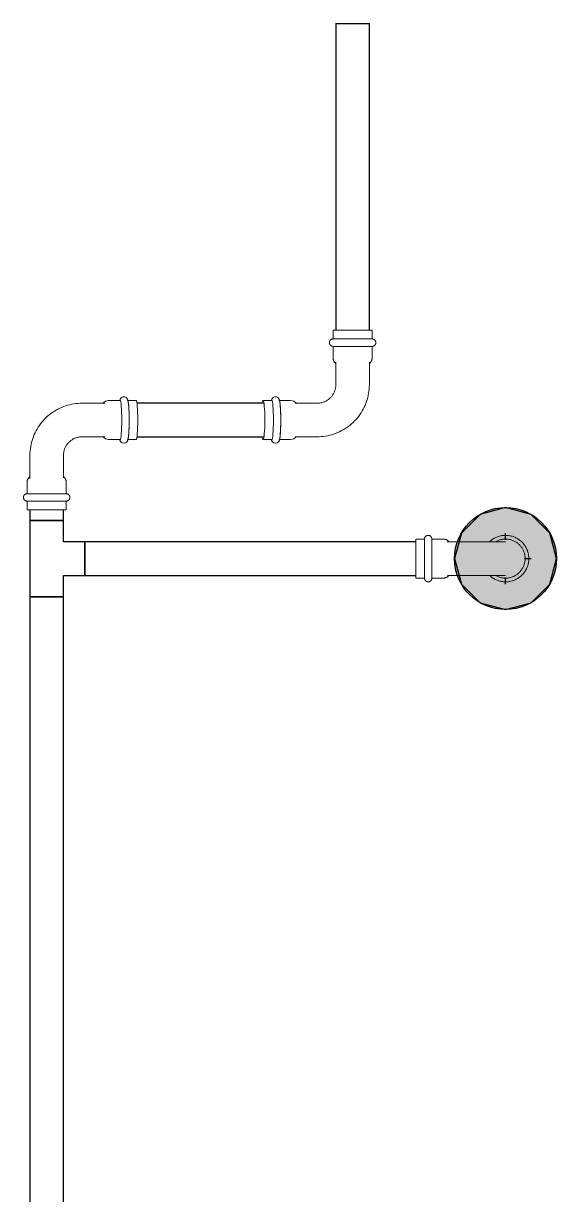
# Model space of a CAD drawing. Header units: inches. Extents: x -3327 to -1, y 8 to 1328.
# Drawn here: x -2645.41 to -2624.5, y 430.68 to 476.64 of the extents above; entities that cross this region are included whole.
import ezdxf

# ---------------------------------------------------------------- set-up
doc = ezdxf.new("R2010")
doc.units = ezdxf.units.IN
doc.header["$MEASUREMENT"] = 0
doc.layers.add('P-PIPE', color=3, linetype='Continuous', lineweight=9)
doc.layers.add('X - REF - FP', color=7, linetype='Continuous', true_color=0xb90000)

# ---------------------------------------------------------------- blocks, each defined once
blk = doc.blocks.new('Victaulic-VicPress316-Elbow 90-45deg Style P568_P571 - Standard-V2-SECOND LEVEL')
at = {"layer": 'P-PIPE'}
for p, q in [((-3203.704, 731.097), (-3203.704, 730.203)), ((-3202.389, 730.206), (-3202.389, 731.097)), ((-3203.813, 730.051), (-3203.813, 729.6)), ((-3202.28, 729.6), (-3202.28, 730.051)), ((-3203.046, 729.6), (-3203.813, 729.6)), ((-3202.28, 729.6), (-3203.046, 729.6)), ((-3203.813, 729.309), (-3203.813, 728.97)), ((-3203.046, 729.309), (-3203.813, 729.309)), ((-3203.813, 728.97), (-3203.046, 728.97)), ((-3202.28, 729.309), (-3203.046, 729.309)), ((-3203.046, 728.97), (-3202.28, 728.97)), ((-3202.28, 728.97), (-3202.28, 729.309))]:
    blk.add_line(p, q, dxfattribs=at)
at = {"layer": 'P-PIPE', "flags": 128}
for points in [[(-3203.046, 733.402), (-3203.083, 733.401), (-3203.119, 733.399), (-3203.155, 733.395), (-3203.191, 733.39), (-3203.227, 733.384), (-3203.263, 733.376), (-3203.298, 733.366), (-3203.333, 733.356), (-3203.367, 733.344), (-3203.401, 733.33), (-3203.434, 733.315), (-3203.467, 733.299), (-3203.499, 733.281), (-3203.53, 733.263), (-3203.561, 733.243), (-3203.591, 733.222), (-3203.619, 733.199), (-3203.647, 733.176), (-3203.674, 733.151), (-3203.7, 733.125), (-3203.725, 733.099), (-3203.749, 733.071), (-3203.772, 733.043), (-3203.793, 733.013), (-3203.813, 732.983), (-3203.833, 732.952), (-3203.85, 732.92), (-3203.867, 732.887), (-3203.882, 732.854), (-3203.896, 732.82), (-3203.909, 732.786), (-3203.92, 732.751), (-3203.93, 732.716), (-3203.938, 732.681), (-3203.945, 732.645), (-3203.95, 732.609), (-3203.954, 732.573), (-3203.957, 732.536), (-3203.958, 732.5), (-3203.958, 732.463), (-3203.956, 732.427), (-3203.953, 732.391), (-3203.948, 732.354), (-3203.942, 732.318), (-3203.934, 732.283), (-3203.925, 732.247), (-3203.915, 732.212), (-3203.903, 732.178), (-3203.89, 732.144), (-3203.875, 732.11), (-3203.859, 732.078), (-3203.842, 732.045), (-3203.824, 732.014), (-3203.804, 731.983), (-3203.783, 731.953), (-3203.761, 731.924), (-3203.738, 731.896), (-3203.714, 731.869)], [(-3203.046, 733.257), (-3203.077, 733.256), (-3203.107, 733.254), (-3203.138, 733.251), (-3203.168, 733.247), (-3203.198, 733.241), (-3203.228, 733.235), (-3203.258, 733.227), (-3203.287, 733.218), (-3203.316, 733.207), (-3203.345, 733.196), (-3203.373, 733.183), (-3203.4, 733.17), (-3203.427, 733.155), (-3203.453, 733.139), (-3203.479, 733.123), (-3203.504, 733.105), (-3203.528, 733.086), (-3203.551, 733.066), (-3203.574, 733.046), (-3203.596, 733.024), (-3203.617, 733.002), (-3203.637, 732.978), (-3203.656, 732.954), (-3203.674, 732.93), (-3203.691, 732.904), (-3203.707, 732.878), (-3203.722, 732.851), (-3203.736, 732.824), (-3203.749, 732.796), (-3203.76, 732.768), (-3203.771, 732.739), (-3203.78, 732.71), (-3203.789, 732.68), (-3203.796, 732.65), (-3203.801, 732.62), (-3203.806, 732.59), (-3203.809, 732.559), (-3203.812, 732.529), (-3203.812, 732.498), (-3203.812, 732.468), (-3203.811, 732.437), (-3203.808, 732.406), (-3203.804, 732.376), (-3203.799, 732.346), (-3203.792, 732.316), (-3203.785, 732.286), (-3203.776, 732.257), (-3203.766, 732.228), (-3203.755, 732.199), (-3203.743, 732.171), (-3203.73, 732.143), (-3203.715, 732.116), (-3203.704, 732.096)], [(-3202.389, 731.858), (-3202.367, 731.881), (-3202.343, 731.909), (-3202.32, 731.937), (-3202.299, 731.967), (-3202.279, 731.997), (-3202.26, 732.028), (-3202.242, 732.06), (-3202.225, 732.093), (-3202.21, 732.126), (-3202.196, 732.16), (-3202.183, 732.194), (-3202.172, 732.229), (-3202.163, 732.264), (-3202.154, 732.299), (-3202.147, 732.335), (-3202.142, 732.371), (-3202.138, 732.407), (-3202.135, 732.444), (-3202.134, 732.48), (-3202.134, 732.517), (-3202.136, 732.553), (-3202.139, 732.589), (-3202.144, 732.626), (-3202.15, 732.662), (-3202.158, 732.697), (-3202.167, 732.733), (-3202.177, 732.768), (-3202.189, 732.802), (-3202.202, 732.836), (-3202.217, 732.87), (-3202.233, 732.902), (-3202.25, 732.935), (-3202.268, 732.966), (-3202.288, 732.997), (-3202.309, 733.027), (-3202.331, 733.056), (-3202.354, 733.084), (-3202.378, 733.111), (-3202.404, 733.137), (-3202.43, 733.163), (-3202.457, 733.187), (-3202.486, 733.21), (-3202.515, 733.231), (-3202.545, 733.252), (-3202.576, 733.271), (-3202.608, 733.29), (-3202.64, 733.307), (-3202.673, 733.322), (-3202.706, 733.336), (-3202.741, 733.349), (-3202.775, 733.361), (-3202.81, 733.371), (-3202.846, 733.38), (-3202.881, 733.387), (-3202.917, 733.393), (-3202.954, 733.397), (-3202.99, 733.4), (-3203.026, 733.402), (-3203.046, 733.402)], [(-3202.385, 732.102), (-3202.37, 732.129), (-3202.356, 732.156), (-3202.343, 732.184), (-3202.332, 732.212), (-3202.321, 732.241), (-3202.312, 732.27), (-3202.304, 732.3), (-3202.297, 732.33), (-3202.291, 732.36), (-3202.286, 732.39), (-3202.283, 732.421), (-3202.281, 732.451), (-3202.28, 732.482), (-3202.28, 732.512), (-3202.281, 732.543), (-3202.284, 732.574), (-3202.288, 732.604), (-3202.293, 732.634), (-3202.3, 732.664), (-3202.307, 732.694), (-3202.316, 732.723), (-3202.326, 732.752), (-3202.337, 732.781), (-3202.349, 732.809), (-3202.362, 732.837), (-3202.377, 732.864), (-3202.392, 732.89), (-3202.409, 732.916), (-3202.426, 732.941), (-3202.445, 732.966), (-3202.464, 732.989), (-3202.485, 733.012), (-3202.506, 733.034), (-3202.528, 733.055), (-3202.551, 733.075), (-3202.575, 733.095), (-3202.6, 733.113), (-3202.625, 733.13), (-3202.651, 733.147), (-3202.677, 733.162), (-3202.705, 733.176), (-3202.732, 733.189), (-3202.761, 733.201), (-3202.789, 733.212), (-3202.818, 733.222), (-3202.848, 733.23), (-3202.878, 733.238), (-3202.908, 733.244), (-3202.938, 733.249), (-3202.968, 733.253), (-3202.999, 733.255), (-3203.029, 733.256), (-3203.046, 733.257)], [(-3203.704, 732.49), (-3203.704, 732.489), (-3203.704, 732.486), (-3203.704, 732.48), (-3203.704, 732.472), (-3203.704, 732.462), (-3203.704, 732.45), (-3203.704, 732.436), (-3203.704, 732.419), (-3203.704, 732.401), (-3203.704, 732.38), (-3203.704, 732.357), (-3203.704, 732.333), (-3203.704, 732.306), (-3203.704, 732.277), (-3203.704, 732.247), (-3203.704, 732.214), (-3203.704, 732.18), (-3203.704, 732.144), (-3203.704, 732.107), (-3203.704, 732.068), (-3203.704, 732.027), (-3203.704, 731.985), (-3203.704, 731.941), (-3203.704, 731.896), (-3203.704, 731.85), (-3203.704, 731.802), (-3203.704, 731.754), (-3203.704, 731.704), (-3203.704, 731.653), (-3203.704, 731.602), (-3203.704, 731.549), (-3203.704, 731.496), (-3203.704, 731.443), (-3203.704, 731.388), (-3203.704, 731.334), (-3203.704, 731.279), (-3203.704, 731.223), (-3203.704, 731.168), (-3203.704, 731.112), (-3203.704, 731.097)], [(-3202.389, 731.097), (-3202.389, 731.153), (-3202.389, 731.208), (-3202.389, 731.264), (-3202.389, 731.319), (-3202.389, 731.374), (-3202.389, 731.428), (-3202.389, 731.482), (-3202.389, 731.535), (-3202.389, 731.588), (-3202.389, 731.639), (-3202.389, 731.69), (-3202.389, 731.74), (-3202.389, 731.789), (-3202.389, 731.837), (-3202.389, 731.884), (-3202.389, 731.929), (-3202.389, 731.973), (-3202.389, 732.016), (-3202.389, 732.057), (-3202.389, 732.096), (-3202.389, 732.134), (-3202.389, 732.171), (-3202.389, 732.205), (-3202.389, 732.238), (-3202.389, 732.269), (-3202.389, 732.298), (-3202.389, 732.326), (-3202.389, 732.351), (-3202.389, 732.374), (-3202.389, 732.395), (-3202.389, 732.414), (-3202.389, 732.432), (-3202.389, 732.446), (-3202.389, 732.459), (-3202.389, 732.47), (-3202.389, 732.478), (-3202.389, 732.484), (-3202.389, 732.488), (-3202.389, 732.49), (-3202.389, 732.49)], [(-3203.813, 730.051), (-3203.812, 730.062), (-3203.812, 730.073), (-3203.811, 730.084), (-3203.809, 730.094), (-3203.807, 730.105), (-3203.805, 730.116), (-3203.802, 730.126), (-3203.799, 730.137), (-3203.795, 730.147), (-3203.791, 730.157), (-3203.787, 730.167), (-3203.782, 730.177), (-3203.777, 730.186), (-3203.771, 730.196), (-3203.765, 730.205), (-3203.759, 730.214), (-3203.752, 730.222), (-3203.745, 730.231), (-3203.738, 730.239), (-3203.73, 730.246), (-3203.722, 730.254), (-3203.714, 730.261), (-3203.705, 730.268), (-3203.704, 730.269)], [(-3202.389, 730.269), (-3202.38, 730.262), (-3202.372, 730.255), (-3202.364, 730.248), (-3202.356, 730.24), (-3202.348, 730.232), (-3202.341, 730.224), (-3202.335, 730.215), (-3202.328, 730.207), (-3202.322, 730.197), (-3202.317, 730.188), (-3202.311, 730.179), (-3202.306, 730.169), (-3202.302, 730.159), (-3202.298, 730.149), (-3202.294, 730.139), (-3202.291, 730.128), (-3202.288, 730.118), (-3202.285, 730.107), (-3202.283, 730.096), (-3202.282, 730.086), (-3202.281, 730.075), (-3202.28, 730.064), (-3202.28, 730.053), (-3202.28, 730.051)], [(-3203.813, 729.309), (-3203.818, 729.309), (-3203.824, 729.309), (-3203.83, 729.31), (-3203.836, 729.31), (-3203.841, 729.311), (-3203.847, 729.313), (-3203.853, 729.314), (-3203.858, 729.316), (-3203.864, 729.318), (-3203.869, 729.32), (-3203.875, 729.322), (-3203.88, 729.325), (-3203.885, 729.328), (-3203.89, 729.331), (-3203.895, 729.334), (-3203.899, 729.337), (-3203.904, 729.341), (-3203.908, 729.345), (-3203.913, 729.349), (-3203.917, 729.353), (-3203.921, 729.357), (-3203.925, 729.361), (-3203.928, 729.366), (-3203.932, 729.371), (-3203.935, 729.375), (-3203.938, 729.38), (-3203.941, 729.385), (-3203.944, 729.391), (-3203.946, 729.396), (-3203.948, 729.401), (-3203.95, 729.407), (-3203.952, 729.412), (-3203.953, 729.418), (-3203.955, 729.424), (-3203.956, 729.429), (-3203.957, 729.435), (-3203.957, 729.441), (-3203.958, 729.447), (-3203.958, 729.452), (-3203.958, 729.458), (-3203.958, 729.464), (-3203.957, 729.47), (-3203.956, 729.476), (-3203.955, 729.481), (-3203.954, 729.487), (-3203.953, 729.493), (-3203.951, 729.498), (-3203.949, 729.504), (-3203.947, 729.509), (-3203.945, 729.515), (-3203.942, 729.52), (-3203.94, 729.525), (-3203.937, 729.53), (-3203.934, 729.535), (-3203.93, 729.54), (-3203.927, 729.544), (-3203.923, 729.549), (-3203.919, 729.553), (-3203.915, 729.557), (-3203.911, 729.561), (-3203.906, 729.565), (-3203.902, 729.569), (-3203.897, 729.572), (-3203.892, 729.576), (-3203.888, 729.579), (-3203.882, 729.582), (-3203.877, 729.584), (-3203.872, 729.587), (-3203.867, 729.589), (-3203.861, 729.591), (-3203.856, 729.593), (-3203.85, 729.595), (-3203.845, 729.596), (-3203.839, 729.597), (-3203.833, 729.598), (-3203.827, 729.599), (-3203.821, 729.599), (-3203.816, 729.599), (-3203.813, 729.6)], [(-3203.046, 729.6), (-3203.077, 729.6), (-3203.107, 729.6), (-3203.138, 729.6), (-3203.168, 729.6), (-3203.198, 729.6), (-3203.228, 729.6), (-3203.258, 729.6), (-3203.287, 729.6), (-3203.316, 729.6), (-3203.345, 729.6), (-3203.373, 729.6), (-3203.4, 729.6), (-3203.427, 729.6), (-3203.453, 729.6), (-3203.479, 729.6), (-3203.504, 729.6), (-3203.528, 729.6), (-3203.551, 729.6), (-3203.574, 729.6), (-3203.596, 729.6), (-3203.617, 729.6), (-3203.637, 729.6), (-3203.656, 729.6), (-3203.674, 729.6), (-3203.691, 729.6), (-3203.707, 729.6), (-3203.722, 729.6), (-3203.736, 729.6), (-3203.749, 729.6), (-3203.76, 729.6), (-3203.771, 729.6), (-3203.78, 729.6), (-3203.789, 729.6), (-3203.796, 729.6), (-3203.801, 729.6), (-3203.806, 729.6), (-3203.809, 729.6), (-3203.812, 729.6), (-3203.812, 729.6), (-3203.813, 729.6)], [(-3203.813, 729.6), (-3203.812, 729.6), (-3203.81, 729.6), (-3203.807, 729.6), (-3203.803, 729.6), (-3203.797, 729.6), (-3203.791, 729.6), (-3203.783, 729.6), (-3203.774, 729.6)], [(-3202.28, 729.6), (-3202.28, 729.6), (-3202.282, 729.6), (-3202.285, 729.6), (-3202.289, 729.6), (-3202.295, 729.6), (-3202.302, 729.6), (-3202.309, 729.6), (-3202.318, 729.6), (-3202.329, 729.6), (-3202.34, 729.6), (-3202.353, 729.6), (-3202.366, 729.6), (-3202.381, 729.6), (-3202.397, 729.6), (-3202.413, 729.6), (-3202.431, 729.6), (-3202.45, 729.6), (-3202.47, 729.6), (-3202.49, 729.6), (-3202.512, 729.6), (-3202.534, 729.6), (-3202.558, 729.6), (-3202.582, 729.6), (-3202.606, 729.6), (-3202.632, 729.6), (-3202.658, 729.6), (-3202.685, 729.6), (-3202.712, 729.6), (-3202.74, 729.6), (-3202.768, 729.6), (-3202.797, 729.6), (-3202.826, 729.6), (-3202.856, 729.6), (-3202.886, 729.6), (-3202.916, 729.6), (-3202.946, 729.6), (-3202.977, 729.6), (-3203.007, 729.6), (-3203.038, 729.6), (-3203.046, 729.6)], [(-3202.321, 729.6), (-3202.312, 729.6), (-3202.304, 729.6), (-3202.297, 729.6), (-3202.291, 729.6), (-3202.286, 729.6), (-3202.283, 729.6), (-3202.281, 729.6), (-3202.28, 729.6), (-3202.28, 729.6)], [(-3202.28, 729.6), (-3202.274, 729.599), (-3202.268, 729.599), (-3202.262, 729.598), (-3202.256, 729.598), (-3202.251, 729.597), (-3202.245, 729.595), (-3202.239, 729.594), (-3202.234, 729.592), (-3202.228, 729.59), (-3202.223, 729.588), (-3202.218, 729.586), (-3202.212, 729.583), (-3202.207, 729.58), (-3202.202, 729.577), (-3202.197, 729.574), (-3202.193, 729.571), (-3202.188, 729.567), (-3202.184, 729.563), (-3202.179, 729.559), (-3202.175, 729.555), (-3202.171, 729.551), (-3202.167, 729.547), (-3202.164, 729.542), (-3202.16, 729.537), (-3202.157, 729.533), (-3202.154, 729.528), (-3202.151, 729.523), (-3202.149, 729.517), (-3202.146, 729.512), (-3202.144, 729.507), (-3202.142, 729.501), (-3202.14, 729.496), (-3202.139, 729.49), (-3202.137, 729.484), (-3202.136, 729.479), (-3202.135, 729.473), (-3202.135, 729.467), (-3202.134, 729.461), (-3202.134, 729.456), (-3202.134, 729.45), (-3202.134, 729.444), (-3202.135, 729.438), (-3202.136, 729.432), (-3202.137, 729.427), (-3202.138, 729.421), (-3202.139, 729.415), (-3202.141, 729.41), (-3202.143, 729.404), (-3202.145, 729.399), (-3202.147, 729.393), (-3202.15, 729.388), (-3202.152, 729.383), (-3202.155, 729.378), (-3202.159, 729.373), (-3202.162, 729.368), (-3202.165, 729.364), (-3202.169, 729.359), (-3202.173, 729.355), (-3202.177, 729.351), (-3202.181, 729.347), (-3202.186, 729.343), (-3202.19, 729.339), (-3202.195, 729.336), (-3202.2, 729.332), (-3202.205, 729.329), (-3202.21, 729.326), (-3202.215, 729.324), (-3202.22, 729.321), (-3202.225, 729.319), (-3202.231, 729.317), (-3202.236, 729.315), (-3202.242, 729.313), (-3202.248, 729.312), (-3202.253, 729.311), (-3202.259, 729.31), (-3202.265, 729.309), (-3202.271, 729.309), (-3202.276, 729.309), (-3202.28, 729.309)], [(-3203.771, 729.309), (-3203.78, 729.309), (-3203.789, 729.309), (-3203.796, 729.309), (-3203.801, 729.309), (-3203.806, 729.309), (-3203.809, 729.309), (-3203.812, 729.309), (-3203.812, 729.309), (-3203.813, 729.309)], [(-3203.813, 729.309), (-3203.812, 729.309), (-3203.81, 729.309), (-3203.807, 729.309), (-3203.803, 729.309), (-3203.797, 729.309), (-3203.791, 729.309), (-3203.783, 729.309), (-3203.774, 729.309), (-3203.763, 729.309), (-3203.752, 729.309), (-3203.74, 729.309), (-3203.726, 729.309), (-3203.711, 729.309), (-3203.695, 729.309), (-3203.679, 729.309), (-3203.661, 729.309), (-3203.642, 729.309), (-3203.622, 729.309), (-3203.602, 729.309), (-3203.58, 729.309), (-3203.558, 729.309), (-3203.534, 729.309), (-3203.51, 729.309), (-3203.486, 729.309), (-3203.46, 729.309), (-3203.434, 729.309), (-3203.407, 729.309), (-3203.38, 729.309), (-3203.352, 729.309), (-3203.324, 729.309), (-3203.295, 729.309), (-3203.266, 729.309), (-3203.236, 729.309), (-3203.206, 729.309), (-3203.176, 729.309), (-3203.146, 729.309), (-3203.116, 729.309), (-3203.085, 729.309), (-3203.054, 729.309), (-3203.046, 729.309)], [(-3203.046, 729.309), (-3203.015, 729.309), (-3202.985, 729.309), (-3202.954, 729.309), (-3202.924, 729.309), (-3202.894, 729.309), (-3202.864, 729.309), (-3202.834, 729.309), (-3202.805, 729.309), (-3202.776, 729.309), (-3202.748, 729.309), (-3202.72, 729.309), (-3202.692, 729.309), (-3202.665, 729.309), (-3202.639, 729.309), (-3202.613, 729.309), (-3202.588, 729.309), (-3202.564, 729.309), (-3202.541, 729.309), (-3202.518, 729.309), (-3202.496, 729.309), (-3202.475, 729.309), (-3202.455, 729.309), (-3202.436, 729.309), (-3202.418, 729.309), (-3202.401, 729.309), (-3202.385, 729.309), (-3202.37, 729.309), (-3202.356, 729.309), (-3202.343, 729.309), (-3202.332, 729.309), (-3202.321, 729.309), (-3202.312, 729.309), (-3202.304, 729.309), (-3202.297, 729.309), (-3202.291, 729.309), (-3202.286, 729.309), (-3202.283, 729.309), (-3202.281, 729.309), (-3202.28, 729.309), (-3202.28, 729.309)], [(-3202.28, 729.309), (-3202.28, 729.309), (-3202.282, 729.309), (-3202.285, 729.309), (-3202.289, 729.309), (-3202.295, 729.309), (-3202.302, 729.309), (-3202.309, 729.309), (-3202.318, 729.309)]]:
    blk.add_lwpolyline(points, dxfattribs=at)
blk = doc.blocks.new('Victaulic-VicPress316-Elbow 90-45deg Style P568_P571 - Standard-V27-SECOND LEVEL')
at = {"layer": 'P-PIPE'}
for p, q in [((-2633.267, 464.593), (-2633.267, 464.254)), ((-2633.264, 464.593), (-2633.267, 464.593)), ((-2631.736, 464.593), (-2633.264, 464.593)), ((-2633.264, 464.254), (-2631.736, 464.254)), ((-2631.734, 464.254), (-2631.734, 464.593)), ((-2633.267, 463.963), (-2633.267, 463.512)), ((-2633.264, 463.963), (-2631.736, 463.963)), ((-2631.734, 463.512), (-2631.734, 463.963)), ((-2633.158, 463.345), (-2633.158, 462.466)), ((-2631.843, 463.294), (-2631.845, 463.294)), ((-2631.843, 462.466), (-2631.843, 463.345)), ((-2635.671, 461.839), (-2636.008, 461.839)), ((-2634.931, 461.839), (-2635.381, 461.839)), ((-2633.888, 461.73), (-2634.751, 461.73)), ((-2636.008, 460.306), (-2635.671, 460.306)), ((-2635.381, 460.306), (-2634.931, 460.306)), ((-2634.751, 460.415), (-2633.888, 460.415))]:
    blk.add_line(p, q, dxfattribs=at)
at = {"layer": 'P-PIPE', "flags": 128}
for points in [[(-2633.267, 463.963), (-2633.272, 463.963), (-2633.278, 463.963), (-2633.284, 463.964), (-2633.29, 463.965), (-2633.295, 463.966), (-2633.301, 463.967), (-2633.307, 463.969), (-2633.312, 463.97), (-2633.318, 463.972), (-2633.323, 463.975), (-2633.328, 463.977), (-2633.334, 463.979), (-2633.339, 463.982), (-2633.344, 463.985), (-2633.349, 463.988), (-2633.353, 463.992), (-2633.358, 463.995), (-2633.362, 463.999), (-2633.367, 464.003), (-2633.371, 464.007), (-2633.375, 464.011), (-2633.379, 464.016), (-2633.382, 464.02), (-2633.386, 464.025), (-2633.389, 464.03), (-2633.392, 464.035), (-2633.395, 464.04), (-2633.397, 464.045), (-2633.4, 464.05), (-2633.402, 464.056), (-2633.404, 464.061), (-2633.406, 464.067), (-2633.407, 464.072), (-2633.409, 464.078), (-2633.41, 464.084), (-2633.411, 464.09), (-2633.411, 464.095), (-2633.412, 464.101), (-2633.412, 464.107), (-2633.412, 464.113), (-2633.412, 464.119), (-2633.411, 464.124), (-2633.41, 464.13), (-2633.409, 464.136), (-2633.408, 464.142), (-2633.407, 464.147), (-2633.405, 464.153), (-2633.403, 464.158), (-2633.401, 464.164), (-2633.399, 464.169), (-2633.396, 464.174), (-2633.394, 464.179), (-2633.391, 464.184), (-2633.387, 464.189), (-2633.384, 464.194), (-2633.381, 464.199), (-2633.377, 464.203), (-2633.373, 464.208), (-2633.369, 464.212), (-2633.365, 464.216), (-2633.36, 464.22), (-2633.356, 464.223), (-2633.351, 464.227), (-2633.346, 464.23), (-2633.342, 464.233), (-2633.336, 464.236), (-2633.331, 464.239), (-2633.326, 464.241), (-2633.321, 464.244), (-2633.315, 464.246), (-2633.31, 464.247), (-2633.304, 464.249), (-2633.298, 464.25), (-2633.293, 464.252), (-2633.287, 464.253), (-2633.281, 464.253), (-2633.275, 464.254), (-2633.27, 464.254), (-2633.267, 464.254)], [(-2633.267, 464.254), (-2633.266, 464.254), (-2633.264, 464.254), (-2633.261, 464.254), (-2633.257, 464.254), (-2633.251, 464.254), (-2633.245, 464.254), (-2633.237, 464.254), (-2633.228, 464.254)], [(-2633.264, 464.254), (-2633.266, 464.254), (-2633.267, 464.254)], [(-2631.734, 464.254), (-2631.734, 464.254), (-2631.736, 464.254), (-2631.739, 464.254), (-2631.743, 464.254), (-2631.749, 464.254), (-2631.755, 464.254), (-2631.763, 464.254), (-2631.772, 464.254), (-2631.783, 464.254), (-2631.794, 464.254), (-2631.807, 464.254), (-2631.82, 464.254), (-2631.835, 464.254), (-2631.851, 464.254), (-2631.867, 464.254), (-2631.885, 464.254), (-2631.904, 464.254), (-2631.924, 464.254), (-2631.944, 464.254), (-2631.966, 464.254), (-2631.988, 464.254), (-2632.012, 464.254), (-2632.036, 464.254), (-2632.06, 464.254), (-2632.086, 464.254), (-2632.112, 464.254), (-2632.139, 464.254), (-2632.166, 464.254), (-2632.194, 464.254), (-2632.222, 464.254), (-2632.251, 464.254), (-2632.28, 464.254), (-2632.31, 464.254), (-2632.34, 464.254), (-2632.37, 464.254), (-2632.4, 464.254), (-2632.431, 464.254), (-2632.461, 464.254), (-2632.492, 464.254), (-2632.522, 464.254), (-2632.553, 464.254), (-2632.584, 464.254), (-2632.614, 464.254), (-2632.644, 464.254), (-2632.674, 464.254), (-2632.704, 464.254), (-2632.733, 464.254), (-2632.762, 464.254), (-2632.791, 464.254), (-2632.819, 464.254), (-2632.847, 464.254), (-2632.874, 464.254), (-2632.9, 464.254), (-2632.926, 464.254), (-2632.951, 464.254), (-2632.976, 464.254), (-2632.999, 464.254), (-2633.022, 464.254), (-2633.044, 464.254), (-2633.065, 464.254), (-2633.085, 464.254), (-2633.105, 464.254), (-2633.123, 464.254), (-2633.14, 464.254), (-2633.157, 464.254), (-2633.172, 464.254), (-2633.186, 464.254), (-2633.199, 464.254), (-2633.211, 464.254), (-2633.222, 464.254), (-2633.232, 464.254), (-2633.24, 464.254), (-2633.248, 464.254), (-2633.254, 464.254), (-2633.259, 464.254), (-2633.263, 464.254), (-2633.264, 464.254)], [(-2631.778, 464.254), (-2631.768, 464.254), (-2631.76, 464.254), (-2631.752, 464.254), (-2631.746, 464.254), (-2631.741, 464.254), (-2631.737, 464.254), (-2631.736, 464.254)], [(-2631.736, 464.254), (-2631.734, 464.254), (-2631.734, 464.254)], [(-2631.734, 464.254), (-2631.728, 464.254), (-2631.722, 464.254), (-2631.716, 464.253), (-2631.71, 464.252), (-2631.705, 464.251), (-2631.699, 464.25), (-2631.693, 464.248), (-2631.688, 464.247), (-2631.682, 464.245), (-2631.677, 464.243), (-2631.672, 464.24), (-2631.666, 464.238), (-2631.661, 464.235), (-2631.656, 464.232), (-2631.651, 464.229), (-2631.647, 464.225), (-2631.642, 464.222), (-2631.638, 464.218), (-2631.633, 464.214), (-2631.629, 464.21), (-2631.625, 464.206), (-2631.621, 464.201), (-2631.618, 464.197), (-2631.614, 464.192), (-2631.611, 464.187), (-2631.608, 464.182), (-2631.605, 464.177), (-2631.603, 464.172), (-2631.6, 464.167), (-2631.598, 464.161), (-2631.596, 464.156), (-2631.594, 464.15), (-2631.593, 464.145), (-2631.591, 464.139), (-2631.59, 464.133), (-2631.589, 464.128), (-2631.589, 464.122), (-2631.588, 464.116), (-2631.588, 464.11), (-2631.588, 464.104), (-2631.588, 464.098), (-2631.589, 464.093), (-2631.59, 464.087), (-2631.591, 464.081), (-2631.592, 464.075), (-2631.593, 464.07), (-2631.595, 464.064), (-2631.597, 464.059), (-2631.599, 464.053), (-2631.601, 464.048), (-2631.604, 464.043), (-2631.606, 464.038), (-2631.609, 464.033), (-2631.613, 464.028), (-2631.616, 464.023), (-2631.619, 464.018), (-2631.623, 464.014), (-2631.627, 464.009), (-2631.631, 464.005), (-2631.635, 464.001), (-2631.64, 463.997), (-2631.644, 463.994), (-2631.649, 463.99), (-2631.654, 463.987), (-2631.658, 463.984), (-2631.664, 463.981), (-2631.669, 463.978), (-2631.674, 463.976), (-2631.679, 463.973), (-2631.685, 463.971), (-2631.69, 463.97), (-2631.696, 463.968), (-2631.702, 463.967), (-2631.707, 463.965), (-2631.713, 463.964), (-2631.719, 463.964), (-2631.725, 463.963), (-2631.73, 463.963), (-2631.734, 463.963)], [(-2633.233, 463.963), (-2633.241, 463.963), (-2633.248, 463.963), (-2633.254, 463.963), (-2633.259, 463.963), (-2633.263, 463.963), (-2633.265, 463.963), (-2633.266, 463.963), (-2633.267, 463.963)], [(-2633.267, 463.963), (-2633.266, 463.963), (-2633.264, 463.963), (-2633.264, 463.963)], [(-2633.264, 463.963), (-2633.261, 463.963), (-2633.256, 463.963), (-2633.251, 463.963), (-2633.244, 463.963), (-2633.236, 463.963), (-2633.227, 463.963), (-2633.217, 463.963), (-2633.205, 463.963), (-2633.192, 463.963), (-2633.179, 463.963), (-2633.164, 463.963), (-2633.148, 463.963), (-2633.131, 463.963), (-2633.113, 463.963), (-2633.094, 463.963), (-2633.075, 463.963), (-2633.054, 463.963), (-2633.032, 463.963), (-2633.01, 463.963), (-2632.987, 463.963), (-2632.962, 463.963), (-2632.938, 463.963), (-2632.912, 463.963), (-2632.886, 463.963), (-2632.859, 463.963), (-2632.832, 463.963), (-2632.804, 463.963), (-2632.776, 463.963), (-2632.747, 463.963), (-2632.717, 463.963), (-2632.688, 463.963), (-2632.658, 463.963), (-2632.628, 463.963), (-2632.598, 463.963), (-2632.567, 463.963), (-2632.537, 463.963), (-2632.506, 463.963), (-2632.475, 463.963), (-2632.445, 463.963), (-2632.414, 463.963), (-2632.384, 463.963), (-2632.353, 463.963), (-2632.324, 463.963), (-2632.294, 463.963), (-2632.264, 463.963), (-2632.235, 463.963), (-2632.207, 463.963), (-2632.179, 463.963), (-2632.151, 463.963), (-2632.124, 463.963), (-2632.098, 463.963), (-2632.072, 463.963), (-2632.047, 463.963), (-2632.023, 463.963), (-2631.999, 463.963), (-2631.976, 463.963), (-2631.954, 463.963), (-2631.933, 463.963), (-2631.913, 463.963), (-2631.894, 463.963), (-2631.875, 463.963), (-2631.858, 463.963), (-2631.842, 463.963), (-2631.827, 463.963), (-2631.813, 463.963), (-2631.8, 463.963), (-2631.788, 463.963), (-2631.777, 463.963), (-2631.767, 463.963), (-2631.759, 463.963), (-2631.752, 463.963), (-2631.746, 463.963), (-2631.741, 463.963), (-2631.737, 463.963), (-2631.735, 463.963), (-2631.734, 463.963), (-2631.734, 463.963)], [(-2631.736, 463.963), (-2631.739, 463.963), (-2631.744, 463.963), (-2631.749, 463.963), (-2631.756, 463.963), (-2631.764, 463.963), (-2631.773, 463.963), (-2631.783, 463.963)], [(-2631.734, 463.963), (-2631.734, 463.963), (-2631.736, 463.963), (-2631.736, 463.963)], [(-2633.158, 463.294), (-2633.166, 463.3), (-2633.174, 463.307), (-2633.182, 463.315), (-2633.19, 463.322), (-2633.198, 463.33), (-2633.205, 463.339), (-2633.211, 463.347), (-2633.218, 463.356), (-2633.224, 463.365), (-2633.229, 463.374), (-2633.235, 463.384), (-2633.24, 463.394), (-2633.244, 463.404), (-2633.248, 463.414), (-2633.252, 463.424), (-2633.255, 463.434), (-2633.258, 463.445), (-2633.261, 463.455), (-2633.263, 463.466), (-2633.264, 463.477), (-2633.265, 463.488), (-2633.266, 463.499), (-2633.267, 463.51), (-2633.267, 463.512)], [(-2631.734, 463.512), (-2631.734, 463.501), (-2631.734, 463.49), (-2631.735, 463.479), (-2631.737, 463.468), (-2631.739, 463.457), (-2631.741, 463.447), (-2631.744, 463.436), (-2631.747, 463.426), (-2631.751, 463.416), (-2631.755, 463.405), (-2631.759, 463.395), (-2631.764, 463.386), (-2631.77, 463.376), (-2631.775, 463.367), (-2631.781, 463.358), (-2631.787, 463.349), (-2631.794, 463.34), (-2631.801, 463.332), (-2631.808, 463.324), (-2631.816, 463.316), (-2631.824, 463.309), (-2631.832, 463.302), (-2631.841, 463.295), (-2631.843, 463.294)], [(-2633.158, 462.466), (-2633.158, 462.436), (-2633.16, 462.407), (-2633.163, 462.377), (-2633.167, 462.348), (-2633.172, 462.319), (-2633.179, 462.29), (-2633.186, 462.262), (-2633.195, 462.234), (-2633.205, 462.206), (-2633.215, 462.178), (-2633.227, 462.151), (-2633.241, 462.125), (-2633.255, 462.099), (-2633.27, 462.074), (-2633.286, 462.049), (-2633.303, 462.025), (-2633.321, 462.002), (-2633.34, 461.98), (-2633.359, 461.958), (-2633.38, 461.937), (-2633.401, 461.917), (-2633.423, 461.898), (-2633.446, 461.88), (-2633.47, 461.862), (-2633.494, 461.846), (-2633.519, 461.831), (-2633.545, 461.816), (-2633.571, 461.803), (-2633.597, 461.791), (-2633.624, 461.78), (-2633.652, 461.77), (-2633.679, 461.761), (-2633.707, 461.753), (-2633.736, 461.746), (-2633.764, 461.741), (-2633.793, 461.736), (-2633.822, 461.733), (-2633.851, 461.731), (-2633.88, 461.73), (-2633.888, 461.73)], [(-2633.888, 460.415), (-2633.806, 460.417), (-2633.725, 460.422), (-2633.643, 460.43), (-2633.562, 460.441), (-2633.481, 460.456), (-2633.401, 460.474), (-2633.322, 460.495), (-2633.244, 460.519), (-2633.167, 460.547), (-2633.091, 460.577), (-2633.016, 460.611), (-2632.943, 460.647), (-2632.871, 460.687), (-2632.801, 460.729), (-2632.732, 460.774), (-2632.666, 460.821), (-2632.601, 460.872), (-2632.538, 460.925), (-2632.478, 460.98), (-2632.42, 461.038), (-2632.364, 461.098), (-2632.311, 461.16), (-2632.26, 461.224), (-2632.212, 461.29), (-2632.166, 461.359), (-2632.123, 461.428), (-2632.084, 461.5), (-2632.046, 461.573), (-2632.012, 461.647), (-2631.981, 461.723), (-2631.953, 461.8), (-2631.928, 461.878), (-2631.906, 461.957), (-2631.888, 462.037), (-2631.872, 462.117), (-2631.86, 462.198), (-2631.851, 462.28), (-2631.845, 462.362), (-2631.843, 462.443), (-2631.843, 462.466)], [(-2635.689, 461.828), (-2635.685, 461.842), (-2635.681, 461.856), (-2635.676, 461.871), (-2635.67, 461.886), (-2635.66, 461.905), (-2635.645, 461.927), (-2635.616, 461.954), (-2635.564, 461.98), (-2635.526, 461.985)], [(-2635.526, 460.161), (-2635.46, 460.176), (-2635.419, 460.204), (-2635.398, 460.229), (-2635.386, 460.249), (-2635.378, 460.266), (-2635.373, 460.281), (-2635.368, 460.296), (-2635.364, 460.31), (-2635.361, 460.324), (-2635.358, 460.338), (-2635.355, 460.354), (-2635.352, 460.37), (-2635.35, 460.386), (-2635.347, 460.404), (-2635.345, 460.422), (-2635.343, 460.442), (-2635.341, 460.462), (-2635.339, 460.483), (-2635.337, 460.504), (-2635.335, 460.527), (-2635.333, 460.55), (-2635.331, 460.574), (-2635.33, 460.599), (-2635.328, 460.624), (-2635.327, 460.651), (-2635.325, 460.677), (-2635.324, 460.705), (-2635.323, 460.733), (-2635.322, 460.761), (-2635.321, 460.79), (-2635.32, 460.819), (-2635.319, 460.849), (-2635.318, 460.879), (-2635.318, 460.91), (-2635.317, 460.94), (-2635.317, 460.971), (-2635.317, 461.002), (-2635.316, 461.033), (-2635.316, 461.064), (-2635.316, 461.095), (-2635.317, 461.126), (-2635.317, 461.157), (-2635.317, 461.188), (-2635.318, 461.219), (-2635.318, 461.249), (-2635.319, 461.28), (-2635.319, 461.31), (-2635.32, 461.339), (-2635.321, 461.368), (-2635.322, 461.397), (-2635.323, 461.425), (-2635.325, 461.453), (-2635.326, 461.48), (-2635.327, 461.507), (-2635.329, 461.532), (-2635.33, 461.558), (-2635.332, 461.582), (-2635.334, 461.606), (-2635.336, 461.629), (-2635.338, 461.651), (-2635.34, 461.672), (-2635.342, 461.693), (-2635.344, 461.712), (-2635.346, 461.731), (-2635.349, 461.749), (-2635.351, 461.766), (-2635.354, 461.783), (-2635.356, 461.798), (-2635.359, 461.813), (-2635.363, 461.828), (-2635.366, 461.842), (-2635.37, 461.856), (-2635.375, 461.871), (-2635.381, 461.886), (-2635.391, 461.905), (-2635.406, 461.927), (-2635.435, 461.954), (-2635.488, 461.98), (-2635.526, 461.985)], [(-2634.931, 461.839), (-2634.811, 461.812), (-2634.738, 461.761), (-2634.707, 461.726)], [(-2635.526, 460.161), (-2635.591, 460.176), (-2635.632, 460.204), (-2635.653, 460.229), (-2635.665, 460.249), (-2635.673, 460.266), (-2635.678, 460.281), (-2635.683, 460.296), (-2635.687, 460.31)], [(-2634.931, 460.306), (-2634.811, 460.333), (-2634.738, 460.384), (-2634.707, 460.419)]]:
    blk.add_lwpolyline(points, dxfattribs=at)
at = {"layer": 'P-PIPE'}
for centre, major_axis, start_param, end_param in [((-2636.008, 461.073), (0, 0.766), 0, 0.381325), ((-2636.008, 461.073), (0, 0.766), 3.141593, 6.283185), ((-2635.671, 461.073), (0, 0.767), 3.141593, 6.283185), ((-2635.381, 461.073), (0, 0.767), 3.141593, 6.283185), ((-2634.713, 461.073), (0, 0.657), 6.111236, 6.283185), ((-2636.008, 461.073), (0, 0.767), 2.760268, 3.141593), ((-2634.713, 461.073), (0, 0.658), 3.141593, 3.252934)]:
    blk.add_ellipse(centre, major_axis=major_axis, ratio=0.083045, start_param=start_param, end_param=end_param, dxfattribs=at)
blk = doc.blocks.new('Victaulic-VicPress316-Elbow 90-45deg Style P568_P571 - Standard-V28-SECOND LEVEL')
at = {"layer": 'P-PIPE'}
for p, q in [((-2642.208, 461.73), (-2643.112, 461.73)), ((-2641.619, 461.839), (-2642.069, 461.839)), ((-2640.992, 461.839), (-2641.329, 461.839)), ((-2643.112, 460.415), (-2642.208, 460.415)), ((-2642.069, 460.306), (-2641.619, 460.306)), ((-2641.329, 460.306), (-2640.992, 460.306)), ((-2645.158, 459.68), (-2645.158, 458.782)), ((-2643.843, 458.8), (-2643.843, 459.68)), ((-2643.845, 458.852), (-2643.843, 458.852)), ((-2645.267, 458.634), (-2645.267, 458.182)), ((-2643.736, 458.182), (-2645.264, 458.182)), ((-2643.734, 458.182), (-2643.734, 458.634)), ((-2645.267, 457.891), (-2645.267, 457.553)), ((-2643.736, 457.891), (-2645.264, 457.891)), ((-2643.734, 457.553), (-2643.734, 457.891)), ((-2645.267, 457.553), (-2645.264, 457.553)), ((-2645.264, 457.553), (-2643.736, 457.553))]:
    blk.add_line(p, q, dxfattribs=at)
at = {"layer": 'P-PIPE', "flags": 128}
for points in [[(-2641.637, 461.828), (-2641.634, 461.842), (-2641.63, 461.856), (-2641.625, 461.871), (-2641.619, 461.886), (-2641.609, 461.905), (-2641.594, 461.927), (-2641.565, 461.954), (-2641.512, 461.98), (-2641.474, 461.985)], [(-2641.474, 460.161), (-2641.409, 460.176), (-2641.368, 460.204), (-2641.347, 460.229), (-2641.335, 460.249), (-2641.327, 460.266), (-2641.322, 460.281), (-2641.317, 460.296), (-2641.313, 460.31), (-2641.31, 460.324), (-2641.307, 460.338), (-2641.304, 460.354), (-2641.301, 460.37), (-2641.299, 460.386), (-2641.296, 460.404), (-2641.294, 460.422), (-2641.292, 460.442), (-2641.29, 460.462), (-2641.288, 460.483), (-2641.286, 460.504), (-2641.284, 460.527), (-2641.282, 460.55), (-2641.28, 460.574), (-2641.279, 460.599), (-2641.277, 460.624), (-2641.276, 460.651), (-2641.274, 460.677), (-2641.273, 460.705), (-2641.272, 460.733), (-2641.271, 460.761), (-2641.27, 460.79), (-2641.269, 460.819), (-2641.268, 460.849), (-2641.267, 460.879), (-2641.267, 460.91), (-2641.266, 460.94), (-2641.266, 460.971), (-2641.266, 461.002), (-2641.265, 461.033), (-2641.265, 461.064), (-2641.265, 461.095), (-2641.265, 461.126), (-2641.266, 461.157), (-2641.266, 461.188), (-2641.266, 461.219), (-2641.267, 461.249), (-2641.268, 461.28), (-2641.268, 461.31), (-2641.269, 461.339), (-2641.27, 461.368), (-2641.271, 461.397), (-2641.272, 461.425), (-2641.274, 461.453), (-2641.275, 461.48), (-2641.276, 461.507), (-2641.278, 461.532), (-2641.279, 461.558), (-2641.281, 461.582), (-2641.283, 461.606), (-2641.285, 461.629), (-2641.287, 461.651), (-2641.289, 461.672), (-2641.291, 461.693), (-2641.293, 461.712), (-2641.295, 461.731), (-2641.298, 461.749), (-2641.3, 461.766), (-2641.303, 461.783), (-2641.305, 461.798), (-2641.308, 461.813), (-2641.311, 461.828), (-2641.315, 461.842), (-2641.319, 461.856), (-2641.324, 461.871), (-2641.33, 461.886), (-2641.34, 461.905), (-2641.355, 461.927), (-2641.384, 461.954), (-2641.436, 461.98), (-2641.474, 461.985)], [(-2643.112, 461.73), (-2643.194, 461.728), (-2643.275, 461.723), (-2643.357, 461.715), (-2643.438, 461.704), (-2643.519, 461.689), (-2643.599, 461.671), (-2643.678, 461.65), (-2643.756, 461.626), (-2643.833, 461.598), (-2643.909, 461.568), (-2643.984, 461.534), (-2644.057, 461.498), (-2644.129, 461.459), (-2644.199, 461.416), (-2644.268, 461.371), (-2644.334, 461.324), (-2644.399, 461.273), (-2644.462, 461.22), (-2644.522, 461.165), (-2644.58, 461.107), (-2644.636, 461.047), (-2644.689, 460.985), (-2644.74, 460.921), (-2644.788, 460.855), (-2644.834, 460.787), (-2644.877, 460.717), (-2644.916, 460.645), (-2644.954, 460.572), (-2644.988, 460.498), (-2645.019, 460.422), (-2645.047, 460.345), (-2645.072, 460.267), (-2645.094, 460.188), (-2645.112, 460.108), (-2645.128, 460.028), (-2645.14, 459.947), (-2645.149, 459.865), (-2645.155, 459.784), (-2645.157, 459.702), (-2645.158, 459.68)], [(-2642.069, 461.839), (-2642.189, 461.812), (-2642.262, 461.761), (-2642.293, 461.726)], [(-2643.843, 459.68), (-2643.842, 459.709), (-2643.84, 459.738), (-2643.837, 459.768), (-2643.833, 459.797), (-2643.828, 459.826), (-2643.821, 459.855), (-2643.814, 459.883), (-2643.805, 459.912), (-2643.795, 459.939), (-2643.785, 459.967), (-2643.773, 459.994), (-2643.759, 460.02), (-2643.745, 460.046), (-2643.73, 460.071), (-2643.714, 460.096), (-2643.697, 460.12), (-2643.679, 460.143), (-2643.66, 460.165), (-2643.641, 460.187), (-2643.62, 460.208), (-2643.599, 460.228), (-2643.577, 460.247), (-2643.554, 460.265), (-2643.53, 460.283), (-2643.506, 460.299), (-2643.481, 460.314), (-2643.455, 460.329), (-2643.429, 460.342), (-2643.403, 460.354), (-2643.376, 460.365), (-2643.348, 460.375), (-2643.321, 460.384), (-2643.293, 460.392), (-2643.264, 460.399), (-2643.236, 460.404), (-2643.207, 460.409), (-2643.178, 460.412), (-2643.149, 460.414), (-2643.12, 460.415), (-2643.112, 460.415)], [(-2642.069, 460.306), (-2642.189, 460.333), (-2642.262, 460.384), (-2642.293, 460.419)], [(-2641.474, 460.161), (-2641.54, 460.176), (-2641.581, 460.204), (-2641.602, 460.229), (-2641.614, 460.249), (-2641.622, 460.266), (-2641.627, 460.281), (-2641.632, 460.296), (-2641.636, 460.31)], [(-2645.267, 458.634), (-2645.266, 458.644), (-2645.266, 458.655), (-2645.265, 458.666), (-2645.263, 458.677), (-2645.261, 458.688), (-2645.259, 458.698), (-2645.256, 458.709), (-2645.253, 458.719), (-2645.249, 458.73), (-2645.245, 458.74), (-2645.241, 458.75), (-2645.236, 458.759), (-2645.23, 458.769), (-2645.225, 458.778), (-2645.219, 458.787), (-2645.213, 458.796), (-2645.206, 458.805), (-2645.199, 458.813), (-2645.192, 458.821), (-2645.184, 458.829), (-2645.176, 458.836), (-2645.168, 458.844), (-2645.159, 458.85), (-2645.158, 458.852)], [(-2643.843, 458.852), (-2643.834, 458.845), (-2643.826, 458.838), (-2643.818, 458.83), (-2643.81, 458.823), (-2643.802, 458.815), (-2643.795, 458.806), (-2643.789, 458.798), (-2643.782, 458.789), (-2643.776, 458.78), (-2643.771, 458.771), (-2643.765, 458.761), (-2643.76, 458.751), (-2643.756, 458.741), (-2643.752, 458.731), (-2643.748, 458.721), (-2643.745, 458.711), (-2643.742, 458.7), (-2643.739, 458.69), (-2643.737, 458.679), (-2643.736, 458.668), (-2643.735, 458.657), (-2643.734, 458.646), (-2643.734, 458.636), (-2643.734, 458.634)], [(-2645.267, 457.891), (-2645.272, 457.891), (-2645.278, 457.891), (-2645.284, 457.892), (-2645.29, 457.893), (-2645.295, 457.894), (-2645.301, 457.895), (-2645.307, 457.897), (-2645.312, 457.898), (-2645.318, 457.9), (-2645.323, 457.903), (-2645.328, 457.905), (-2645.334, 457.907), (-2645.339, 457.91), (-2645.344, 457.913), (-2645.349, 457.916), (-2645.353, 457.92), (-2645.358, 457.923), (-2645.362, 457.927), (-2645.367, 457.931), (-2645.371, 457.935), (-2645.375, 457.939), (-2645.379, 457.944), (-2645.382, 457.948), (-2645.386, 457.953), (-2645.389, 457.958), (-2645.392, 457.963), (-2645.395, 457.968), (-2645.397, 457.973), (-2645.4, 457.978), (-2645.402, 457.984), (-2645.404, 457.989), (-2645.406, 457.995), (-2645.407, 458), (-2645.409, 458.006), (-2645.41, 458.012), (-2645.411, 458.018), (-2645.411, 458.023), (-2645.412, 458.029), (-2645.412, 458.035), (-2645.412, 458.041), (-2645.412, 458.047), (-2645.411, 458.052), (-2645.41, 458.058), (-2645.409, 458.064), (-2645.408, 458.07), (-2645.407, 458.075), (-2645.405, 458.081), (-2645.403, 458.086), (-2645.401, 458.092), (-2645.399, 458.097), (-2645.396, 458.102), (-2645.394, 458.107), (-2645.391, 458.112), (-2645.387, 458.117), (-2645.384, 458.122), (-2645.381, 458.127), (-2645.377, 458.131), (-2645.373, 458.136), (-2645.369, 458.14), (-2645.365, 458.144), (-2645.36, 458.148), (-2645.356, 458.151), (-2645.351, 458.155), (-2645.346, 458.158), (-2645.342, 458.161), (-2645.336, 458.164), (-2645.331, 458.167), (-2645.326, 458.169), (-2645.321, 458.172), (-2645.315, 458.174), (-2645.31, 458.175), (-2645.304, 458.177), (-2645.298, 458.178), (-2645.293, 458.18), (-2645.287, 458.181), (-2645.281, 458.181), (-2645.275, 458.182), (-2645.27, 458.182), (-2645.267, 458.182)], [(-2645.267, 458.182), (-2645.266, 458.182), (-2645.264, 458.182), (-2645.261, 458.182), (-2645.257, 458.182), (-2645.251, 458.182), (-2645.245, 458.182), (-2645.237, 458.182), (-2645.228, 458.182)], [(-2645.264, 458.182), (-2645.266, 458.182), (-2645.267, 458.182)], [(-2643.734, 458.182), (-2643.734, 458.182), (-2643.736, 458.182), (-2643.739, 458.182), (-2643.743, 458.182), (-2643.749, 458.182), (-2643.755, 458.182), (-2643.763, 458.182), (-2643.772, 458.182), (-2643.783, 458.182), (-2643.794, 458.182), (-2643.807, 458.182), (-2643.82, 458.182), (-2643.835, 458.182), (-2643.851, 458.182), (-2643.867, 458.182), (-2643.885, 458.182), (-2643.904, 458.182), (-2643.924, 458.182), (-2643.944, 458.182), (-2643.966, 458.182), (-2643.988, 458.182), (-2644.012, 458.182), (-2644.036, 458.182), (-2644.06, 458.182), (-2644.086, 458.182), (-2644.112, 458.182), (-2644.139, 458.182), (-2644.166, 458.182), (-2644.194, 458.182), (-2644.222, 458.182), (-2644.251, 458.182), (-2644.28, 458.182), (-2644.31, 458.182), (-2644.34, 458.182), (-2644.37, 458.182), (-2644.4, 458.182), (-2644.431, 458.182), (-2644.461, 458.182), (-2644.492, 458.182), (-2644.522, 458.182), (-2644.553, 458.182), (-2644.584, 458.182), (-2644.614, 458.182), (-2644.644, 458.182), (-2644.674, 458.182), (-2644.704, 458.182), (-2644.733, 458.182), (-2644.762, 458.182), (-2644.791, 458.182), (-2644.819, 458.182), (-2644.847, 458.182), (-2644.874, 458.182), (-2644.9, 458.182), (-2644.926, 458.182), (-2644.951, 458.182), (-2644.976, 458.182), (-2644.999, 458.182), (-2645.022, 458.182), (-2645.044, 458.182), (-2645.065, 458.182), (-2645.085, 458.182), (-2645.105, 458.182), (-2645.123, 458.182), (-2645.14, 458.182), (-2645.157, 458.182), (-2645.172, 458.182), (-2645.186, 458.182), (-2645.199, 458.182), (-2645.211, 458.182), (-2645.222, 458.182), (-2645.232, 458.182), (-2645.24, 458.182), (-2645.248, 458.182), (-2645.254, 458.182), (-2645.259, 458.182), (-2645.263, 458.182), (-2645.264, 458.182)], [(-2643.778, 458.182), (-2643.768, 458.182), (-2643.76, 458.182), (-2643.752, 458.182), (-2643.746, 458.182), (-2643.741, 458.182), (-2643.737, 458.182), (-2643.736, 458.182)], [(-2643.736, 458.182), (-2643.734, 458.182), (-2643.734, 458.182)], [(-2643.734, 458.182), (-2643.728, 458.182), (-2643.722, 458.182), (-2643.716, 458.181), (-2643.71, 458.18), (-2643.705, 458.179), (-2643.699, 458.178), (-2643.693, 458.176), (-2643.688, 458.175), (-2643.682, 458.173), (-2643.677, 458.171), (-2643.672, 458.168), (-2643.666, 458.166), (-2643.661, 458.163), (-2643.656, 458.16), (-2643.651, 458.157), (-2643.647, 458.153), (-2643.642, 458.15), (-2643.638, 458.146), (-2643.633, 458.142), (-2643.629, 458.138), (-2643.625, 458.134), (-2643.621, 458.129), (-2643.618, 458.125), (-2643.614, 458.12), (-2643.611, 458.115), (-2643.608, 458.11), (-2643.605, 458.105), (-2643.603, 458.1), (-2643.6, 458.095), (-2643.598, 458.089), (-2643.596, 458.084), (-2643.594, 458.078), (-2643.593, 458.073), (-2643.591, 458.067), (-2643.59, 458.061), (-2643.589, 458.056), (-2643.589, 458.05), (-2643.588, 458.044), (-2643.588, 458.038), (-2643.588, 458.032), (-2643.588, 458.026), (-2643.589, 458.021), (-2643.59, 458.015), (-2643.591, 458.009), (-2643.592, 458.003), (-2643.593, 457.998), (-2643.595, 457.992), (-2643.597, 457.987), (-2643.599, 457.981), (-2643.601, 457.976), (-2643.604, 457.971), (-2643.606, 457.966), (-2643.609, 457.961), (-2643.613, 457.956), (-2643.616, 457.951), (-2643.619, 457.946), (-2643.623, 457.942), (-2643.627, 457.937), (-2643.631, 457.933), (-2643.635, 457.929), (-2643.64, 457.925), (-2643.644, 457.922), (-2643.649, 457.918), (-2643.654, 457.915), (-2643.658, 457.912), (-2643.664, 457.909), (-2643.669, 457.906), (-2643.674, 457.904), (-2643.679, 457.901), (-2643.685, 457.899), (-2643.69, 457.898), (-2643.696, 457.896), (-2643.702, 457.895), (-2643.707, 457.893), (-2643.713, 457.892), (-2643.719, 457.892), (-2643.725, 457.891), (-2643.73, 457.891), (-2643.734, 457.891)], [(-2645.233, 457.891), (-2645.241, 457.891), (-2645.248, 457.891), (-2645.254, 457.891), (-2645.259, 457.891), (-2645.263, 457.891), (-2645.265, 457.891), (-2645.266, 457.891), (-2645.267, 457.891)], [(-2645.267, 457.891), (-2645.266, 457.891), (-2645.264, 457.891), (-2645.264, 457.891)], [(-2645.264, 457.891), (-2645.261, 457.891), (-2645.256, 457.891), (-2645.251, 457.891), (-2645.244, 457.891), (-2645.236, 457.891), (-2645.227, 457.891), (-2645.217, 457.891), (-2645.205, 457.891), (-2645.192, 457.891), (-2645.179, 457.891), (-2645.164, 457.891), (-2645.148, 457.891), (-2645.131, 457.891), (-2645.113, 457.891), (-2645.094, 457.891), (-2645.075, 457.891), (-2645.054, 457.891), (-2645.032, 457.891), (-2645.01, 457.891), (-2644.987, 457.891), (-2644.962, 457.891), (-2644.938, 457.891), (-2644.912, 457.891), (-2644.886, 457.891), (-2644.859, 457.891), (-2644.832, 457.891), (-2644.804, 457.891), (-2644.776, 457.891), (-2644.747, 457.891), (-2644.717, 457.891), (-2644.688, 457.891), (-2644.658, 457.891), (-2644.628, 457.891), (-2644.598, 457.891), (-2644.567, 457.891), (-2644.537, 457.891), (-2644.506, 457.891), (-2644.475, 457.891), (-2644.445, 457.891), (-2644.414, 457.891), (-2644.384, 457.891), (-2644.353, 457.891), (-2644.324, 457.891), (-2644.294, 457.891), (-2644.264, 457.891), (-2644.235, 457.891), (-2644.207, 457.891), (-2644.179, 457.891), (-2644.151, 457.891), (-2644.124, 457.891), (-2644.098, 457.891), (-2644.072, 457.891), (-2644.047, 457.891), (-2644.023, 457.891), (-2643.999, 457.891), (-2643.976, 457.891), (-2643.954, 457.891), (-2643.933, 457.891), (-2643.913, 457.891), (-2643.894, 457.891), (-2643.875, 457.891), (-2643.858, 457.891), (-2643.842, 457.891), (-2643.827, 457.891), (-2643.813, 457.891), (-2643.8, 457.891), (-2643.788, 457.891), (-2643.777, 457.891), (-2643.767, 457.891), (-2643.759, 457.891), (-2643.752, 457.891), (-2643.746, 457.891), (-2643.741, 457.891), (-2643.737, 457.891), (-2643.735, 457.891), (-2643.734, 457.891), (-2643.734, 457.891)], [(-2643.736, 457.891), (-2643.739, 457.891), (-2643.744, 457.891), (-2643.749, 457.891), (-2643.756, 457.891), (-2643.764, 457.891), (-2643.773, 457.891), (-2643.783, 457.891)], [(-2643.734, 457.891), (-2643.734, 457.891), (-2643.736, 457.891), (-2643.736, 457.891)]]:
    blk.add_lwpolyline(points, dxfattribs=at)
at = {"layer": 'P-PIPE'}
for centre, major_axis in [((-2641.619, 461.073), (0, 0.767)), ((-2641.329, 461.073), (0, 0.767)), ((-2640.992, 461.073), (0, 0.766))]:
    blk.add_ellipse(centre, major_axis=major_axis, ratio=0.083045, start_param=3.141593, end_param=6.283185, dxfattribs=at)

msp = doc.modelspace()

# ---------------------------------------------------------------- hatches: boundary and pattern name
at = {"layer": 'X - REF - FP'}
h = msp.add_hatch(color=256, dxfattribs=at)
edge = h.paths.add_edge_path(flags=0)
edge.add_arc((-2626.5, 455.635), 2, 0, 360)
msp.add_hatch(color=256, dxfattribs=at).paths.add_polyline_path([(-2626.5, 453.635), (-2625.5, 453.903), (-2624.768, 454.635), (-2624.5, 455.635), (-2624.768, 456.635), (-2625.5, 457.367), (-2626.5, 457.635), (-2627.5, 457.367), (-2628.232, 456.635), (-2628.5, 455.635), (-2628.232, 454.635), (-2627.5, 453.903)], flags=0)

# ---------------------------------------------------------------- linework, layer by layer
for p, q in [((-2633.158, 476.635), (-2633.158, 464.593)), ((-2633.158, 476.635), (-2631.843, 476.635)), ((-2631.843, 464.593), (-2631.843, 476.635)), ((-2635.986, 461.73), (-2640.97, 461.73)), ((-2640.97, 460.415), (-2635.986, 460.415)), ((-2645.158, 457.553), (-2645.158, 457.131)), ((-2643.843, 457.131), (-2643.843, 457.553)), ((-2627.5, 457.367), (-2628.232, 456.635)), ((-2626.5, 457.635), (-2627.5, 457.367)), ((-2625.5, 457.367), (-2626.5, 457.635)), ((-2624.768, 456.635), (-2625.5, 457.367)), ((-2643.843, 457.131), (-2645.158, 457.131)), ((-2645.157, 457.131), (-2645.157, 454.139)), ((-2645.157, 457.131), (-2645.135, 457.131)), ((-2645.135, 457.131), (-2645.069, 457.131)), ((-2645.069, 457.131), (-2644.965, 457.131)), ((-2644.965, 457.131), (-2644.829, 457.131)), ((-2644.829, 457.131), (-2644.67, 457.131)), ((-2644.67, 457.131), (-2644.33, 457.131)), ((-2644.33, 457.131), (-2644.171, 457.131)), ((-2644.171, 457.131), (-2644.035, 457.131)), ((-2644.035, 457.131), (-2643.931, 457.131)), ((-2643.931, 457.131), (-2643.865, 457.131)), ((-2643.865, 457.131), (-2643.843, 457.131)), ((-2643.843, 456.293), (-2643.843, 457.131)), ((-2628.232, 456.635), (-2628.5, 455.635)), ((-2626.5, 456.371), (-2626.5, 456.635)), ((-2624.5, 455.635), (-2624.768, 456.635)), ((-2643.004, 456.293), (-2643.843, 456.293)), ((-2630.02, 456.293), (-2643.004, 456.293)), ((-2643.004, 454.978), (-2643.004, 456.293)), ((-2643.004, 456.293), (-2643.004, 456.27)), ((-2643.004, 456.27), (-2643.004, 456.204)), ((-2643.004, 456.204), (-2643.004, 456.1)), ((-2643.004, 456.1), (-2643.004, 455.964)), ((-2643.004, 455.964), (-2643.004, 455.805)), ((-2643.004, 455.805), (-2643.004, 455.465)), ((-2643.004, 455.465), (-2643.004, 455.306)), ((-2628.5, 455.635), (-2628.232, 454.635)), ((-2625.762, 455.635), (-2625.5, 455.635)), ((-2624.768, 454.635), (-2624.5, 455.635)), ((-2643.843, 454.139), (-2643.843, 454.978)), ((-2643.843, 454.978), (-2643.004, 454.978)), ((-2643.004, 455.306), (-2643.004, 455.17)), ((-2643.004, 455.17), (-2643.004, 455.066)), ((-2643.004, 455.066), (-2643.004, 455)), ((-2643.004, 455), (-2643.004, 454.978)), ((-2643.004, 454.978), (-2630.02, 454.978)), ((-2628.232, 454.635), (-2627.5, 453.903)), ((-2626.5, 454.635), (-2626.5, 454.899)), ((-2625.5, 453.903), (-2624.768, 454.635)), ((-2645.158, 454.139), (-2645.158, 389.155)), ((-2645.158, 454.139), (-2643.843, 454.139)), ((-2645.135, 454.139), (-2645.157, 454.139)), ((-2645.069, 454.139), (-2645.135, 454.139)), ((-2644.965, 454.139), (-2645.069, 454.139)), ((-2644.829, 454.139), (-2644.965, 454.139)), ((-2644.67, 454.139), (-2644.829, 454.139)), ((-2644.33, 454.139), (-2644.67, 454.139)), ((-2644.171, 454.139), (-2644.33, 454.139)), ((-2644.035, 454.139), (-2644.171, 454.139)), ((-2643.931, 454.139), (-2644.035, 454.139)), ((-2643.865, 454.139), (-2643.931, 454.139)), ((-2643.843, 454.139), (-2643.865, 454.139)), ((-2643.843, 389.155), (-2643.843, 454.139)), ((-2627.5, 453.903), (-2626.5, 453.635)), ((-2626.5, 453.635), (-2625.5, 453.903))]:
    msp.add_line(p, q, dxfattribs=at)
msp.add_circle((-2626.5, 455.635), 2, dxfattribs=at)

# ---------------------------------------------------------------- block references
for name in ['Victaulic-VicPress316-Elbow 90-45deg Style P568_P571 - Standard-V27-SECOND LEVEL', 'Victaulic-VicPress316-Elbow 90-45deg Style P568_P571 - Standard-V28-SECOND LEVEL']:
    msp.add_blockref(name, (0, 0), dxfattribs=at)
at = {"layer": 'X - REF - FP', "rotation": 270}
msp.add_blockref('Victaulic-VicPress316-Elbow 90-45deg Style P568_P571 - Standard-V2-SECOND LEVEL', (-3358.99, -2747.411), dxfattribs=at)

doc.saveas('drawing.dxf')
